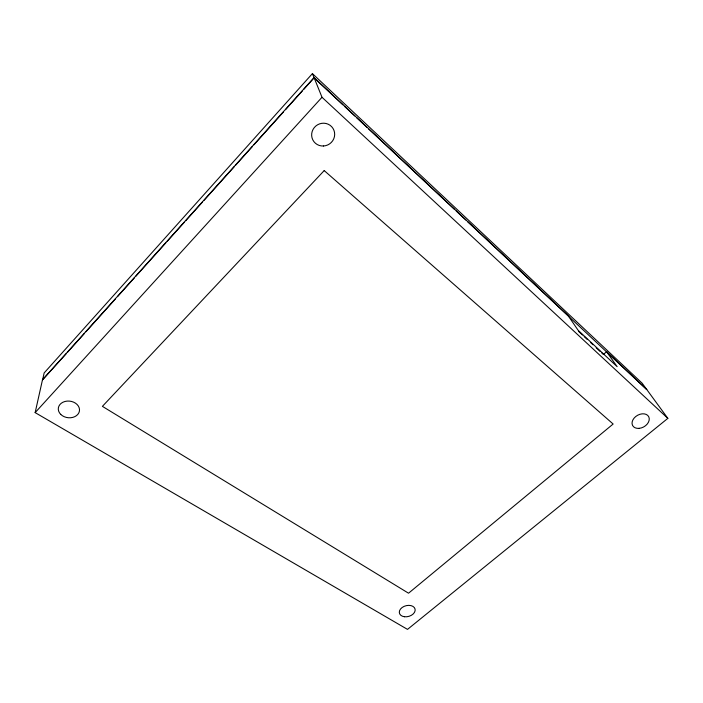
<?xml version="1.0" encoding="UTF-8"?>
<svg xmlns="http://www.w3.org/2000/svg" width="703" height="703" viewBox="0 0 703 703"><rect width="100%" height="100%" fill="white"/><g stroke="black" fill="none" stroke-linecap="round" stroke-linejoin="round"><path stroke-width="1.05" d="M42.567 380.042L44.157 372.933L312.404 73.613L642.129 383.188L667.85 418.355L407.512 629.387L35.15 412.617L42.479 379.848L314.065 77.576L568.191 315.744L578.138 330.296L617.137 366.658L606.575 351.72L603.376 354.461L601.777 352.976M66.126 353.82L42.479 379.848M67.593 352.185L84.465 333.407M85.933 331.772L115.283 299.118M117.48 296.666L134.352 277.887M135.82 276.253L165.908 242.781M167.376 241.147L184.248 222.368M185.715 220.733L202.587 201.954M204.055 200.32L234.143 166.839M235.61 165.214L252.482 146.426M253.95 144.8L283.3 112.137M285.497 109.686L302.378 90.907M303.845 89.272L314.109 77.84L312.404 73.613M35.15 412.617L322 97.278L314.065 77.576M646.655 389.436L606.575 351.72M322 97.278L667.85 418.355M578.551 331.333L582.559 335.059M584.158 336.552L587.365 339.54M590.564 342.528L592.972 344.76M596.17 347.748L600.177 351.482M314.109 77.84L342.853 104.773M344.452 106.267L354.83 115.995M356.43 117.498L366.817 127.225M368.407 128.719L454.674 209.556M456.273 211.049L465.861 220.03M467.451 221.533L646.742 389.524M324.206 170.583L102.401 406.36L408.54 593.209L613.139 424.023L324.206 170.583M639.185 428.355A9.183 6.573 -29.7 0 0 648.737 416.747A9.183 6.573 -29.7 0 0 634.036 418.188A9.183 6.573 -29.7 0 0 639.185 428.355M404.497 616.742A8.085 5.51 -15.1 0 0 415.06 609.044A8.085 5.51 -15.1 0 0 402.151 607.489A8.085 5.51 -15.1 0 0 404.497 616.742M60.739 414.392A10.659 8.339 7 0 0 78.877 412.775A10.659 8.339 7 0 0 67.084 401.105A10.659 8.339 7 0 0 60.739 414.392M323.442 145.996A11.626 11.292 -35 0 0 332.994 128.403A11.626 11.292 -35 0 0 313.046 129.431A11.626 11.292 -35 0 0 323.442 145.996"/></g></svg>
